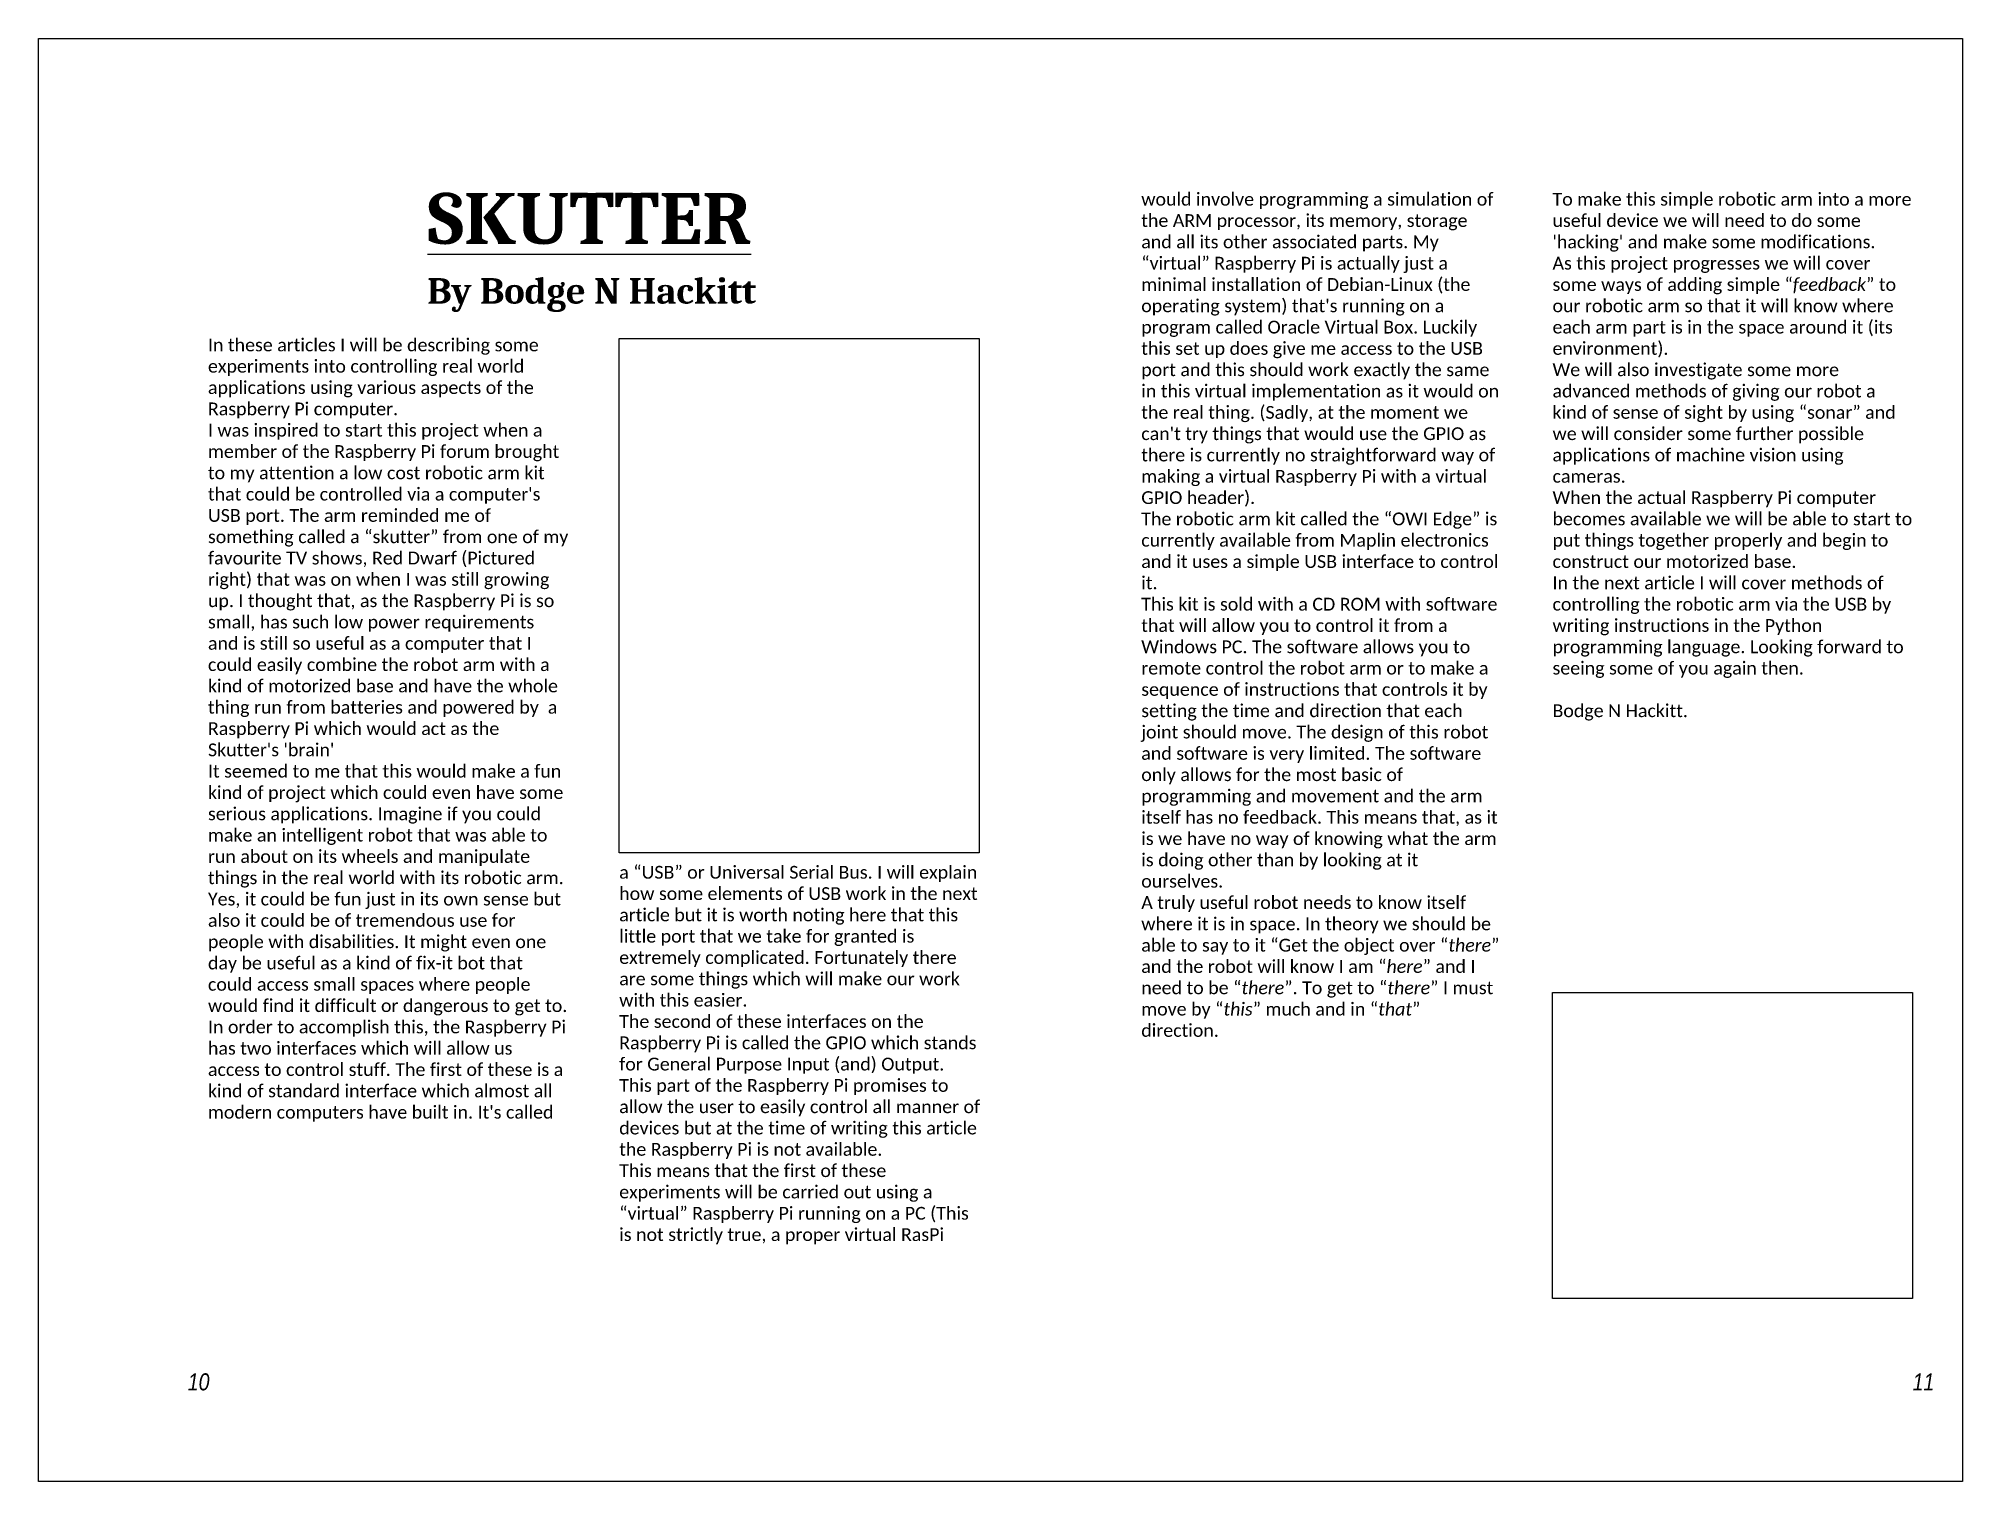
# Model space of a CAD drawing. Header units: millimetres. Extents: x 221 to 673, y 298 to 636.
import ezdxf

# ---------------------------------------------------------------- set-up
doc = ezdxf.new("R2010")
doc.units = ezdxf.units.MM
doc.layers.add('Images', color=7, linetype='Continuous')
doc.layers.add('Text', color=7, linetype='Continuous')
doc.styles.get("Standard").update_dxf_attribs({"font": 'arial.ttf'})
picture_1 = doc.add_image_def('image1.png', size_in_pixel=(280, 400))
picture_2 = doc.add_image_def('image2.png', size_in_pixel=(467, 397))
picture_3 = doc.add_image_def('image3.jpg', size_in_pixel=(3264, 2448))

msp = doc.modelspace()

# ---------------------------------------------------------------- texts
at = {"layer": 'Images', "insert": (260.86, 600.18), "char_height": 12, "attachment_point": 1}
msp.add_mtext_dynamic_manual_height_columns('\\pi51.548;{\\fCambria|b1|i0|c0|p18;\\L\\C157;\\c9527094;SKUTTER\\P\\pi51.465;\\H0.5x;\\lBy Bodge N Hackitt}', width=181, gutter_width=12.5, heights=[0], dxfattribs=at)
at = {"layer": 'Text', "char_height": 3, "attachment_point": 1}
for s, insert in [("{\\fCalibri|b0|i0|c0|p34;would involve programming a simulation of the ARM processor, its memory, storage and all its other associated parts. My “virtual” Raspberry Pi is actually just a minimal installation of Debian-Linux (the operating system) that's running on a program called Oracle Virtual Box. Luckily this set up does give me access to the USB port and this should work exactly the same in this virtual implementation as it would on the real thing. (Sadly, at the moment we can't try things that would use the GPIO as there is currently no straightforward way of making a virtual Raspberry Pi with a virtual GPIO header).\\PThe robotic arm kit called the “OWI Edge” is currently available from Maplin electronics and it uses a simple USB interface to control it.\\PThis kit is sold with a CD ROM with software that will allow you to control it from a Windows PC. The software allows you to remote control the robot arm or to make a sequence of instructions that controls it by setting the time and direction that each joint should move. The design of this robot and software is very limited. The software only allows for the most basic of programming and movement and the arm itself has no feedback. This means that, as it is we have no way of knowing what the arm is doing other than by looking at it ourselves.\\PA truly useful robot needs to know itself where it is in space. In theory we should be able to say to it “Get the object over “\\fCalibri|b0|i1|c0|p34;there\\fCalibri|b0|i0|c0|p34;” and the robot will know I am “\\fCalibri|b0|i1|c0|p34;here\\fCalibri|b0|i0|c0|p34;” and I need to be “\\fCalibri|b0|i1|c0|p34;there\\fCalibri|b0|i0|c0|p34;”. To get to “\\fCalibri|b0|i1|c0|p34;there\\fCalibri|b0|i0|c0|p34;” I must move by “\\fCalibri|b0|i1|c0|p34;this\\fCalibri|b0|i0|c0|p34;” much and in “\\fCalibri|b0|i1|c0|p34;that\\fCalibri|b0|i0|c0|p34;” direction.}", (479.86, 600.18)), ("{\\fCalibri|b0|i0|c0|p34;To make this simple robotic arm into a more useful device we will need to do some 'hacking' and make some modifications.\\PAs this project progresses we will cover some ways of adding simple “\\fCalibri|b0|i1|c0|p34;feedback\\fCalibri|b0|i0|c0|p34;” to our robotic arm so that it will know where each arm part is in the space around it (its environment).\\PWe will also investigate some more advanced methods of giving our robot a kind of sense of sight by using “sonar” and we will consider some further possible applications of machine vision using cameras. \\PWhen the actual Raspberry Pi computer becomes available we will be able to start to put things together properly and begin to construct our motorized base.\\PIn the next article I will cover methods of controlling the robotic arm via the USB by writing instructions in the Python programming language. Looking forward to seeing some of you again then.\\P\\PBodge N Hackitt.}", (576.36, 600.18)), ("{\\fCalibri|b0|i0|c0|p34;In these articles I will be describing some experiments into controlling real world applications using various aspects of the Raspberry Pi computer.\\PI was inspired to start this project when a member of the Raspberry Pi forum brought to my attention a low cost robotic arm kit that could be controlled via a computer's USB port. The arm reminded me of something called a “skutter” from one of my favourite TV shows, Red Dwarf (Pictured right) that was on when I was still growing up. I thought that, as the Raspberry Pi is so small, has such low power requirements and is still so useful as a computer that I could easily combine the robot arm with a kind of motorized base and have the whole thing run from batteries and powered by  a Raspberry Pi which would act as the Skutter's 'brain'\\PIt seemed to me that this would make a fun kind of project which could even have some serious applications. Imagine if you could make an intelligent robot that was able to run about on its wheels and manipulate things in the real world with its robotic arm. Yes, it could be fun just in its own sense but also it could be of tremendous use for people with disabilities. It might even one day be useful as a kind of fix-it bot that could access small spaces where people would find it difficult or dangerous to get to.\\PIn order to accomplish this, the Raspberry Pi has two interfaces which will allow us  access to control stuff. The first of these is a kind of standard interface which almost all modern computers have built in. It's called }", (260.86, 565.99)), ('{\\fCalibri|b0|i0|c0|p34;a “USB” or Universal Serial Bus. I will explain how some elements of USB work in the next article but it is worth noting here that this little port that we take for granted is extremely complicated. Fortunately there are some things which will make our work with this easier.\\PThe second of these interfaces on the Raspberry Pi is called the GPIO which stands for General Purpose Input (and) Output. This part of the Raspberry Pi promises to allow the user to easily control all manner of devices but at the time of writing this article the Raspberry Pi is not available.  \\PThis means that the first of these experiments will be carried out using a “virtual” Raspberry Pi running on a PC (This is not strictly true, a proper virtual RasPi}', (357.36, 442.25))]:
    msp.add_mtext_dynamic_manual_height_columns(s, width=84.5, gutter_width=12.5, heights=[0], dxfattribs=dict(at, insert=insert))
at = {"layer": 'Text', "color": 255, "char_height": 4, "attachment_point": 1}
for s, insert in [('\\pi5.2621;{\\fArial Narrow|b0|i1|c0|p34;\\C43;10}', (250.86, 323.18)), ('{\\fArial Narrow|b0|i1|c0|p34;\\C43;11}', (660.86, 323.18))]:
    msp.add_mtext_dynamic_manual_height_columns(s, width=9.7232, gutter_width=12.5, heights=[0], dxfattribs=dict(at, insert=insert))

# ---------------------------------------------------------------- pictures from other files: only their frames are drawn
at = {"layer": 'Images'}
image = msp.add_image(picture_3, insert=(221.09, 297.79), size_in_units=(451.48, 338.61), dxfattribs=dict(at, brightness=60))
image.dxf.flags = 7
image = msp.add_image(picture_1, insert=(357.36, 445.28), size_in_units=(84.5, 120.71), dxfattribs=at)
image.dxf.flags = 7
image = msp.add_image(picture_2, insert=(576.36, 340.73), size_in_units=(84.5, 71.83), dxfattribs=at)
image.dxf.flags = 7

doc.saveas('drawing.dxf')
